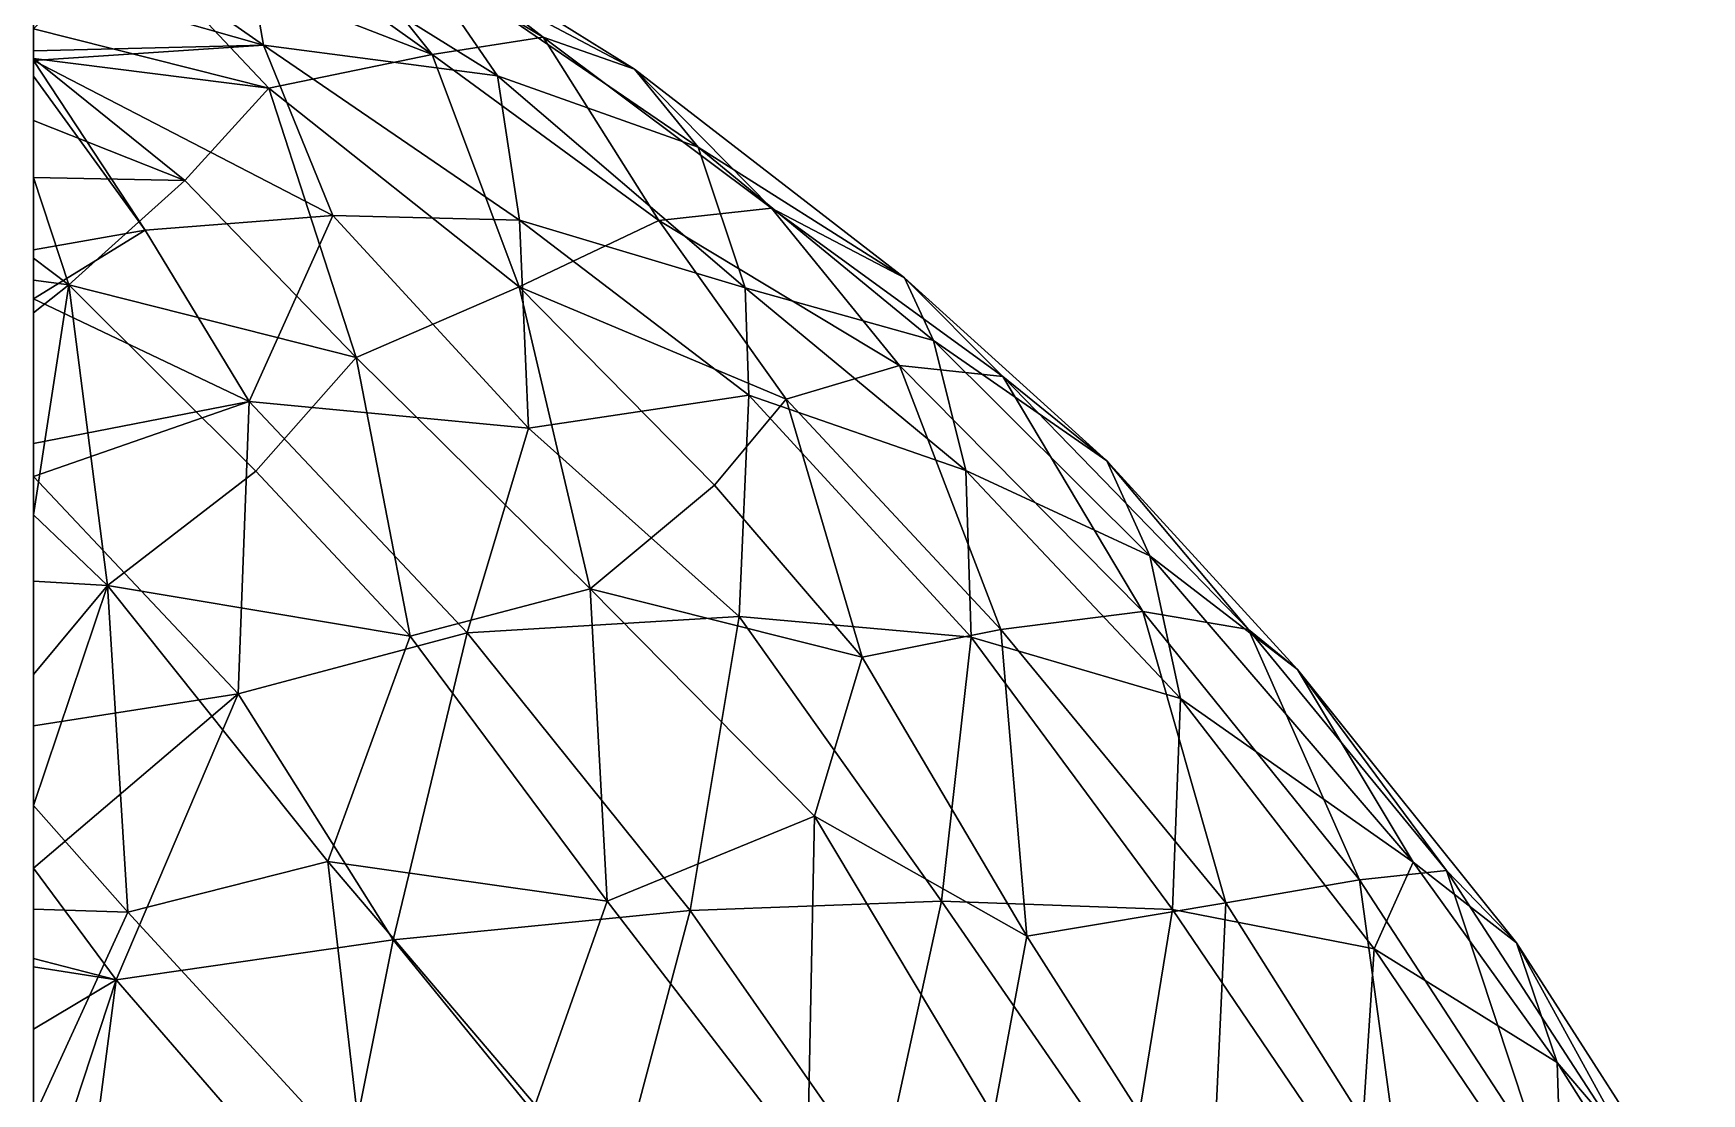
# Model space of a CAD drawing. Extents: x 373697 to 374058, y 6959904 to 6960301.
# Drawn here: x 373696.93 to 373723.36, y 6960097.82 to 6960114.61 of the extents above; entities that cross this region are included whole.
import ezdxf

# ---------------------------------------------------------------- set-up
doc = ezdxf.new("R2010")
doc.units = 0
doc.layers.add('Bht_Fk', color=7, linetype='CONTINUOUS')

msp = doc.modelspace()

# ---------------------------------------------------------------- linework, layer by layer
at = {"layer": 'Bht_Fk'}
for points in [[(373699.855, 6960116.693, 105.349), (373701.207, 6960116.826, 104.514), (373703.245, 6960114.272, 107.039)], [(373705.004, 6960114.548, 105.921), (373703.245, 6960114.272, 107.039), (373701.207, 6960116.826, 104.514)], [(373701.207, 6960116.826, 104.514), (373702.411, 6960116.562, 103.531), (373705.004, 6960114.548, 105.921)], [(373697.248, 6960116.744, 97.306), (373696.927, 6960115.46, 96.106), (373700.573, 6960114.424, 97.838)], [(373700.217, 6960116.468, 99.515), (373697.248, 6960116.744, 97.306), (373700.573, 6960114.424, 97.838)], [(373699.855, 6960116.693, 105.349), (373703.245, 6960114.272, 107.039), (373698.377, 6960116.163, 106.021)], [(373702.411, 6960116.562, 103.531), (373706.45, 6960114.04, 104.67), (373705.004, 6960114.548, 105.921)], [(373702.926, 6960115.907, 101.961), (373706.45, 6960114.04, 104.67), (373702.411, 6960116.562, 103.531)], [(373704.281, 6960113.938, 100.608), (373700.217, 6960116.468, 99.515), (373700.573, 6960114.424, 97.838)], [(373704.281, 6960113.938, 100.608), (373702.926, 6960115.907, 101.961), (373700.217, 6960116.468, 99.515)], [(373700.659, 6960113.743, 107.669), (373696.927, 6960114.681, 106.922), (373698.377, 6960116.163, 106.021)], [(373696.927, 6960115.363, 106.482), (373696.927, 6960099.826, 89.55), (373696.927, 6960116.028, 106.01)], [(373696.927, 6960116.028, 106.01), (373696.927, 6960099.955, 89.583), (373696.927, 6960101.387, 89.976)], [(373696.927, 6960099.826, 89.55), (373696.927, 6960099.955, 89.583), (373696.927, 6960116.028, 106.01)], [(373696.927, 6960116.028, 106.01), (373696.927, 6960101.387, 89.976), (373696.927, 6960103.643, 90.644)], [(373696.927, 6960113.933, 94.999), (373696.927, 6960116.028, 106.01), (373696.927, 6960111.181, 93.515)], [(373696.927, 6960108.111, 92.184), (373696.927, 6960116.028, 106.01), (373696.927, 6960107.591, 91.985)], [(373696.927, 6960107.591, 91.985), (373696.927, 6960116.028, 106.01), (373696.927, 6960103.643, 90.644)], [(373696.927, 6960111.181, 93.515), (373696.927, 6960116.028, 106.01), (373696.927, 6960110.405, 93.157)], [(373696.927, 6960110.405, 93.157), (373696.927, 6960116.028, 106.01), (373696.927, 6960108.111, 92.184)], [(373696.927, 6960115.46, 96.106), (373696.927, 6960116.028, 106.01), (373696.927, 6960114.331, 95.246)], [(373696.927, 6960114.331, 95.246), (373696.927, 6960116.028, 106.01), (373696.927, 6960113.933, 94.999)], [(373703.245, 6960114.272, 107.039), (373700.659, 6960113.743, 107.669), (373698.377, 6960116.163, 106.021)], [(373702.926, 6960115.907, 101.961), (373707.462, 6960112.804, 103.191), (373706.45, 6960114.04, 104.67)], [(373707.462, 6960112.804, 103.191), (373702.926, 6960115.907, 101.961), (373704.281, 6960113.938, 100.608)], [(373696.927, 6960115.46, 96.106), (373696.927, 6960114.331, 95.246), (373700.573, 6960114.424, 97.838)], [(373696.927, 6960113.227, 107.616), (373696.927, 6960115.363, 106.482), (373696.927, 6960114.681, 106.922)], [(373696.927, 6960113.227, 107.616), (373696.927, 6960099.826, 89.55), (373696.927, 6960115.363, 106.482)], [(373696.927, 6960114.21, 107.182), (373696.927, 6960113.227, 107.616), (373696.927, 6960114.681, 106.922)], [(373696.927, 6960114.21, 107.182), (373696.927, 6960114.681, 106.922), (373700.659, 6960113.743, 107.669)], [(373696.927, 6960114.331, 95.246), (373696.927, 6960114.177, 95.144), (373700.573, 6960114.424, 97.838)], [(373696.927, 6960114.177, 95.144), (373701.674, 6960111.723, 96.809), (373700.573, 6960114.424, 97.838)], [(373704.627, 6960111.649, 98.958), (373704.281, 6960113.938, 100.608), (373700.573, 6960114.424, 97.838)], [(373701.674, 6960111.723, 96.809), (373704.627, 6960111.649, 98.958), (373700.573, 6960114.424, 97.838)], [(373703.245, 6960114.272, 107.039), (373705.004, 6960114.548, 105.921), (373706.839, 6960111.647, 108.349)], [(373705.004, 6960114.548, 105.921), (373708.621, 6960111.842, 107.261), (373706.839, 6960111.647, 108.349)], [(373705.004, 6960114.548, 105.921), (373706.45, 6960114.04, 104.67), (373708.621, 6960111.842, 107.261)], [(373696.927, 6960114.331, 95.246), (373696.927, 6960113.933, 94.999), (373696.927, 6960114.177, 95.144)], [(373696.927, 6960113.227, 107.616), (373696.927, 6960114.21, 107.182), (373699.326, 6960112.276, 108.396)], [(373699.326, 6960112.276, 108.396), (373696.927, 6960114.21, 107.182), (373700.659, 6960113.743, 107.669)], [(373696.927, 6960113.933, 94.999), (373698.701, 6960111.491, 94.72), (373696.927, 6960114.177, 95.144)], [(373698.701, 6960111.491, 94.72), (373701.674, 6960111.723, 96.809), (373696.927, 6960114.177, 95.144)], [(373700.659, 6960113.743, 107.669), (373703.245, 6960114.272, 107.039), (373704.624, 6960110.593, 109.292)], [(373703.245, 6960114.272, 107.039), (373706.839, 6960111.647, 108.349), (373704.624, 6960110.593, 109.292)], [(373698.701, 6960111.491, 94.72), (373696.927, 6960113.933, 94.999), (373696.927, 6960111.181, 93.515)], [(373708.206, 6960110.581, 101.404), (373704.281, 6960113.938, 100.608), (373704.627, 6960111.649, 98.958)], [(373708.206, 6960110.581, 101.404), (373707.462, 6960112.804, 103.191), (373704.281, 6960113.938, 100.608)], [(373706.45, 6960114.04, 104.67), (373710.731, 6960110.737, 105.982), (373708.621, 6960111.842, 107.261)], [(373707.462, 6960112.804, 103.191), (373710.731, 6960110.737, 105.982), (373706.45, 6960114.04, 104.67)], [(373699.326, 6960112.276, 108.396), (373700.659, 6960113.743, 107.669), (373702.043, 6960109.475, 109.742)], [(373704.624, 6960110.593, 109.292), (373702.043, 6960109.475, 109.742), (373700.659, 6960113.743, 107.669)], [(373696.927, 6960113.227, 107.616), (373696.927, 6960087.119, 107.616), (373696.927, 6960099.826, 89.55)], [(373696.927, 6960087.119, 107.616), (373696.927, 6960113.227, 107.616), (373696.927, 6960112.324, 108.015)], [(373696.927, 6960112.324, 108.015), (373696.927, 6960113.227, 107.616), (373699.326, 6960112.276, 108.396)], [(373711.188, 6960109.746, 104.171), (373707.462, 6960112.804, 103.191), (373708.206, 6960110.581, 101.404)], [(373710.731, 6960110.737, 105.982), (373707.462, 6960112.804, 103.191), (373711.188, 6960109.746, 104.171)], [(373696.927, 6960106.984, 109.85), (373696.927, 6960112.324, 108.015), (373696.927, 6960110.184, 108.899)], [(373696.927, 6960110.184, 108.899), (373696.927, 6960112.324, 108.015), (373696.927, 6960110.701, 108.715)], [(373696.927, 6960106.984, 109.85), (373696.927, 6960087.119, 107.616), (373696.927, 6960112.324, 108.015)], [(373696.927, 6960110.701, 108.715), (373696.927, 6960112.324, 108.015), (373696.927, 6960111.046, 108.592)], [(373696.927, 6960111.046, 108.592), (373696.927, 6960112.324, 108.015), (373697.488, 6960110.625, 108.849)], [(373697.488, 6960110.625, 108.849), (373696.927, 6960112.324, 108.015), (373699.326, 6960112.276, 108.396)], [(373699.326, 6960112.276, 108.396), (373702.043, 6960109.475, 109.742), (373697.488, 6960110.625, 108.849)], [(373708.621, 6960111.842, 107.261), (373710.648, 6960109.348, 108.854), (373706.839, 6960111.647, 108.349)], [(373708.621, 6960111.842, 107.261), (373712.286, 6960109.174, 107.584), (373710.648, 6960109.348, 108.854)], [(373710.731, 6960110.737, 105.982), (373712.286, 6960109.174, 107.584), (373708.621, 6960111.842, 107.261)], [(373701.674, 6960111.723, 96.809), (373698.701, 6960111.491, 94.72), (373700.344, 6960108.776, 94.449)], [(373704.769, 6960108.354, 97.162), (373701.674, 6960111.723, 96.809), (373700.344, 6960108.776, 94.449)], [(373704.627, 6960111.649, 98.958), (373701.674, 6960111.723, 96.809), (373704.769, 6960108.354, 97.162)], [(373706.839, 6960111.647, 108.349), (373708.852, 6960108.814, 109.777), (373704.624, 6960110.593, 109.292)], [(373704.627, 6960111.649, 98.958), (373708.261, 6960108.88, 100.156), (373708.206, 6960110.581, 101.404)], [(373704.627, 6960111.649, 98.958), (373704.769, 6960108.354, 97.162), (373708.261, 6960108.88, 100.156)], [(373706.839, 6960111.647, 108.349), (373710.648, 6960109.348, 108.854), (373708.852, 6960108.814, 109.777)], [(373696.927, 6960111.181, 93.515), (373696.927, 6960110.405, 93.157), (373698.701, 6960111.491, 94.72)], [(373700.344, 6960108.776, 94.449), (373698.701, 6960111.491, 94.72), (373696.927, 6960110.405, 93.157)], [(373696.927, 6960110.701, 108.715), (373696.927, 6960111.046, 108.592), (373697.488, 6960110.625, 108.849)], [(373713.934, 6960107.839, 106.601), (373710.731, 6960110.737, 105.982), (373711.188, 6960109.746, 104.171)], [(373712.286, 6960109.174, 107.584), (373710.731, 6960110.737, 105.982), (373713.934, 6960107.839, 106.601)], [(373696.927, 6960110.184, 108.899), (373696.927, 6960110.701, 108.715), (373697.488, 6960110.625, 108.849)], [(373696.927, 6960106.984, 109.85), (373696.927, 6960110.184, 108.899), (373697.488, 6960110.625, 108.849)], [(373696.927, 6960106.984, 109.85), (373697.488, 6960110.625, 108.849), (373698.102, 6960105.862, 110.351)], [(373700.452, 6960107.673, 110.204), (373698.102, 6960105.862, 110.351), (373697.488, 6960110.625, 108.849)], [(373702.043, 6960109.475, 109.742), (373700.452, 6960107.673, 110.204), (373697.488, 6960110.625, 108.849)], [(373702.043, 6960109.475, 109.742), (373704.624, 6960110.593, 109.292), (373705.751, 6960105.811, 111.153)], [(373704.624, 6960110.593, 109.292), (373707.716, 6960107.452, 110.581), (373705.751, 6960105.811, 111.153)], [(373704.624, 6960110.593, 109.292), (373708.852, 6960108.814, 109.777), (373707.716, 6960107.452, 110.581)], [(373708.206, 6960110.581, 101.404), (373708.261, 6960108.88, 100.156), (373711.702, 6960107.684, 102.572)], [(373711.188, 6960109.746, 104.171), (373708.206, 6960110.581, 101.404), (373711.702, 6960107.684, 102.572)], [(373696.927, 6960108.111, 92.184), (373700.344, 6960108.776, 94.449), (373696.927, 6960110.405, 93.157)], [(373714.614, 6960106.334, 105.06), (373711.188, 6960109.746, 104.171), (373711.702, 6960107.684, 102.572)], [(373713.934, 6960107.839, 106.601), (373711.188, 6960109.746, 104.171), (373714.614, 6960106.334, 105.06)], [(373700.452, 6960107.673, 110.204), (373702.043, 6960109.475, 109.742), (373702.898, 6960105.063, 111.174)], [(373702.898, 6960105.063, 111.174), (373702.043, 6960109.475, 109.742), (373705.751, 6960105.811, 111.153)], [(373708.852, 6960108.814, 109.777), (373710.648, 6960109.348, 108.854), (373712.257, 6960105.167, 111.003)], [(373714.505, 6960105.45, 110.099), (373712.257, 6960105.167, 111.003), (373710.648, 6960109.348, 108.854)], [(373714.505, 6960105.45, 110.099), (373710.648, 6960109.348, 108.854), (373712.286, 6960109.174, 107.584)], [(373716.18, 6960105.168, 108.896), (373712.286, 6960109.174, 107.584), (373713.934, 6960107.839, 106.601)], [(373712.286, 6960109.174, 107.584), (373716.18, 6960105.168, 108.896), (373714.505, 6960105.45, 110.099)], [(373708.261, 6960108.88, 100.156), (373704.769, 6960108.354, 97.162), (373708.111, 6960105.374, 98.153)], [(373708.261, 6960108.88, 100.156), (373708.111, 6960105.374, 98.153), (373711.783, 6960105.044, 100.884)], [(373711.702, 6960107.684, 102.572), (373708.261, 6960108.88, 100.156), (373711.783, 6960105.044, 100.884)], [(373696.927, 6960108.111, 92.184), (373696.927, 6960107.591, 91.985), (373700.344, 6960108.776, 94.449)], [(373700.171, 6960104.15, 92.584), (373700.344, 6960108.776, 94.449), (373696.927, 6960107.591, 91.985)], [(373700.344, 6960108.776, 94.449), (373700.171, 6960104.15, 92.584), (373703.799, 6960105.114, 95.103)], [(373704.769, 6960108.354, 97.162), (373700.344, 6960108.776, 94.449), (373703.799, 6960105.114, 95.103)], [(373707.716, 6960107.452, 110.581), (373708.852, 6960108.814, 109.777), (373710.06, 6960104.731, 111.447)], [(373708.852, 6960108.814, 109.777), (373712.257, 6960105.167, 111.003), (373710.06, 6960104.731, 111.447)], [(373704.769, 6960108.354, 97.162), (373703.799, 6960105.114, 95.103), (373708.111, 6960105.374, 98.153)], [(373716.956, 6960104.535, 107.101), (373713.934, 6960107.839, 106.601), (373714.614, 6960106.334, 105.06)], [(373716.18, 6960105.168, 108.896), (373713.934, 6960107.839, 106.601), (373716.956, 6960104.535, 107.101)], [(373700.171, 6960104.15, 92.584), (373696.927, 6960107.591, 91.985), (373696.927, 6960103.643, 90.644)], [(373698.102, 6960105.862, 110.351), (373700.452, 6960107.673, 110.204), (373702.898, 6960105.063, 111.174)], [(373715.1, 6960104.076, 103.51), (373711.702, 6960107.684, 102.572), (373711.783, 6960105.044, 100.884)], [(373711.702, 6960107.684, 102.572), (373715.1, 6960104.076, 103.51), (373714.614, 6960106.334, 105.06)], [(373707.716, 6960107.452, 110.581), (373710.06, 6960104.731, 111.447), (373705.751, 6960105.811, 111.153)], [(373696.927, 6960087.119, 107.616), (373696.927, 6960106.984, 109.85), (373696.927, 6960105.93, 110.104)], [(373696.927, 6960105.93, 110.104), (373696.927, 6960106.984, 109.85), (373698.102, 6960105.862, 110.351)], [(373714.614, 6960106.334, 105.06), (373715.1, 6960104.076, 103.51), (373718.787, 6960101.479, 106.13)], [(373716.956, 6960104.535, 107.101), (373714.614, 6960106.334, 105.06), (373718.787, 6960101.479, 106.13)], [(373696.927, 6960087.119, 107.616), (373696.927, 6960105.93, 110.104), (373696.927, 6960104.452, 110.449)], [(373696.927, 6960104.452, 110.449), (373696.927, 6960105.93, 110.104), (373698.102, 6960105.862, 110.351)], [(373696.927, 6960102.38, 110.86), (373696.927, 6960104.452, 110.449), (373698.102, 6960105.862, 110.351)], [(373698.102, 6960105.862, 110.351), (373698.425, 6960100.688, 111.426), (373696.927, 6960102.38, 110.86)], [(373698.102, 6960105.862, 110.351), (373702.898, 6960105.063, 111.174), (373701.594, 6960101.493, 111.77)], [(373698.425, 6960100.688, 111.426), (373698.102, 6960105.862, 110.351), (373701.594, 6960101.493, 111.77)], [(373705.751, 6960105.811, 111.153), (373706.019, 6960100.865, 112.351), (373702.898, 6960105.063, 111.174)], [(373705.751, 6960105.811, 111.153), (373709.303, 6960102.208, 112.203), (373706.019, 6960100.865, 112.351)], [(373705.751, 6960105.811, 111.153), (373710.06, 6960104.731, 111.447), (373709.303, 6960102.208, 112.203)], [(373714.505, 6960105.45, 110.099), (373715.818, 6960100.838, 111.99), (373712.257, 6960105.167, 111.003)], [(373717.936, 6960101.199, 111.086), (373715.818, 6960100.838, 111.99), (373714.505, 6960105.45, 110.099)], [(373716.18, 6960105.168, 108.896), (373717.936, 6960101.199, 111.086), (373714.505, 6960105.45, 110.099)], [(373708.111, 6960105.374, 98.153), (373703.799, 6960105.114, 95.103), (373707.331, 6960100.716, 95.832)], [(373711.314, 6960100.866, 98.62), (373708.111, 6960105.374, 98.153), (373707.331, 6960100.716, 95.832)], [(373711.783, 6960105.044, 100.884), (373708.111, 6960105.374, 98.153), (373711.314, 6960100.866, 98.62)], [(373716.18, 6960105.168, 108.896), (373716.956, 6960104.535, 107.101), (373719.314, 6960101.349, 109.607)], [(373716.18, 6960105.168, 108.896), (373719.314, 6960101.349, 109.607), (373717.936, 6960101.199, 111.086)], [(373703.799, 6960105.114, 95.103), (373700.171, 6960104.15, 92.584), (373702.625, 6960100.253, 92.797)], [(373702.898, 6960105.063, 111.174), (373706.019, 6960100.865, 112.351), (373701.594, 6960101.493, 111.77)], [(373703.799, 6960105.114, 95.103), (373702.625, 6960100.253, 92.797), (373707.331, 6960100.716, 95.832)], [(373710.06, 6960104.731, 111.447), (373712.257, 6960105.167, 111.003), (373712.669, 6960100.31, 112.556)], [(373711.783, 6960105.044, 100.884), (373711.314, 6960100.866, 98.62), (373714.975, 6960100.729, 101.432)], [(373711.783, 6960105.044, 100.884), (373714.975, 6960100.729, 101.432), (373715.1, 6960104.076, 103.51)], [(373712.257, 6960105.167, 111.003), (373715.818, 6960100.838, 111.99), (373712.669, 6960100.31, 112.556)], [(373710.06, 6960104.731, 111.447), (373712.669, 6960100.31, 112.556), (373709.303, 6960102.208, 112.203)], [(373696.927, 6960087.119, 107.616), (373696.927, 6960104.452, 110.449), (373696.927, 6960102.38, 110.86)], [(373720.423, 6960100.202, 108.356), (373716.956, 6960104.535, 107.101), (373718.787, 6960101.479, 106.13)], [(373716.956, 6960104.535, 107.101), (373720.423, 6960100.202, 108.356), (373719.314, 6960101.349, 109.607)], [(373696.927, 6960103.643, 90.644), (373696.927, 6960101.387, 89.976), (373700.171, 6960104.15, 92.584)], [(373696.927, 6960101.387, 89.976), (373698.241, 6960099.619, 90.178), (373700.171, 6960104.15, 92.584)], [(373700.171, 6960104.15, 92.584), (373698.241, 6960099.619, 90.178), (373702.625, 6960100.253, 92.797)], [(373718.168, 6960100.109, 104.174), (373715.1, 6960104.076, 103.51), (373714.975, 6960100.729, 101.432)], [(373718.787, 6960101.479, 106.13), (373715.1, 6960104.076, 103.51), (373718.168, 6960100.109, 104.174)], [(373696.927, 6960100.738, 111.118), (373696.927, 6960087.119, 107.616), (373696.927, 6960102.38, 110.86)], [(373696.927, 6960100.738, 111.118), (373696.927, 6960102.38, 110.86), (373698.425, 6960100.688, 111.426)], [(373706.019, 6960100.865, 112.351), (373709.303, 6960102.208, 112.203), (373709.192, 6960096.735, 113.19)], [(373712.14, 6960097.467, 113.148), (373709.192, 6960096.735, 113.19), (373709.303, 6960102.208, 112.203)], [(373712.669, 6960100.31, 112.556), (373712.14, 6960097.467, 113.148), (373709.303, 6960102.208, 112.203)], [(373702.158, 6960096.628, 112.551), (373698.425, 6960100.688, 111.426), (373701.594, 6960101.493, 111.77)], [(373701.594, 6960101.493, 111.77), (373706.019, 6960100.865, 112.351), (373704.877, 6960097.639, 112.756)], [(373701.594, 6960101.493, 111.77), (373704.877, 6960097.639, 112.756), (373702.158, 6960096.628, 112.551)], [(373718.787, 6960101.479, 106.13), (373718.168, 6960100.109, 104.174), (373721.069, 6960098.309, 106.699)], [(373720.423, 6960100.202, 108.356), (373718.787, 6960101.479, 106.13), (373721.069, 6960098.309, 106.699)], [(373696.927, 6960099.955, 89.583), (373698.241, 6960099.619, 90.178), (373696.927, 6960101.387, 89.976)], [(373719.314, 6960101.349, 109.607), (373720.836, 6960096.756, 111.815), (373717.936, 6960101.199, 111.086)], [(373719.314, 6960101.349, 109.607), (373720.423, 6960100.202, 108.356), (373722.422, 6960096.571, 110.57)], [(373720.836, 6960096.756, 111.815), (373719.314, 6960101.349, 109.607), (373722.422, 6960096.571, 110.57)], [(373718.588, 6960096.453, 112.715), (373715.818, 6960100.838, 111.99), (373717.936, 6960101.199, 111.086)], [(373717.936, 6960101.199, 111.086), (373720.836, 6960096.756, 111.815), (373718.588, 6960096.453, 112.715)], [(373696.927, 6960087.119, 107.616), (373696.927, 6960100.738, 111.118), (373696.927, 6960097.424, 111.596)], [(373696.927, 6960097.424, 111.596), (373696.927, 6960100.738, 111.118), (373698.425, 6960100.688, 111.426)], [(373702.158, 6960096.628, 112.551), (373696.927, 6960097.424, 111.596), (373698.425, 6960100.688, 111.426)], [(373707.331, 6960100.716, 95.832), (373702.625, 6960100.253, 92.797), (373706.082, 6960096.012, 93.724)], [(373704.877, 6960097.639, 112.756), (373706.019, 6960100.865, 112.351), (373709.192, 6960096.735, 113.19)], [(373710.345, 6960096.408, 96.515), (373707.331, 6960100.716, 95.832), (373706.082, 6960096.012, 93.724)], [(373711.314, 6960100.866, 98.62), (373707.331, 6960100.716, 95.832), (373710.345, 6960096.408, 96.515)], [(373711.314, 6960100.866, 98.62), (373710.345, 6960096.408, 96.515), (373714.295, 6960096.547, 99.296)], [(373714.975, 6960100.729, 101.432), (373711.314, 6960100.866, 98.62), (373714.295, 6960096.547, 99.296)], [(373715.818, 6960100.838, 111.99), (373715.583, 6960095.735, 113.274), (373712.669, 6960100.31, 112.556)], [(373717.926, 6960096.376, 102.103), (373714.975, 6960100.729, 101.432), (373714.295, 6960096.547, 99.296)], [(373718.168, 6960100.109, 104.174), (373714.975, 6960100.729, 101.432), (373717.926, 6960096.376, 102.103)], [(373715.818, 6960100.838, 111.99), (373718.588, 6960096.453, 112.715), (373715.583, 6960095.735, 113.274)], [(373701.703, 6960095.622, 91.098), (373702.625, 6960100.253, 92.797), (373698.241, 6960099.619, 90.178)], [(373702.625, 6960100.253, 92.797), (373701.703, 6960095.622, 91.098), (373706.082, 6960096.012, 93.724)], [(373715.583, 6960095.735, 113.274), (373712.14, 6960097.467, 113.148), (373712.669, 6960100.31, 112.556)], [(373722.422, 6960096.571, 110.57), (373720.423, 6960100.202, 108.356), (373723.357, 6960095.63, 109.096)], [(373720.423, 6960100.202, 108.356), (373721.069, 6960098.309, 106.699), (373723.357, 6960095.63, 109.096)], [(373698.241, 6960099.619, 90.178), (373696.927, 6960099.955, 89.583), (373696.927, 6960099.826, 89.55)], [(373718.168, 6960100.109, 104.174), (373717.926, 6960096.376, 102.103), (373721.152, 6960095.692, 104.933)], [(373721.069, 6960098.309, 106.699), (373718.168, 6960100.109, 104.174), (373721.152, 6960095.692, 104.933)], [(373696.927, 6960087.119, 107.616), (373696.927, 6960098.835, 89.295), (373696.927, 6960099.826, 89.55)], [(373696.927, 6960098.835, 89.295), (373698.241, 6960099.619, 90.178), (373696.927, 6960099.826, 89.55)], [(373698.241, 6960099.619, 90.178), (373696.927, 6960098.835, 89.295), (373696.927, 6960095.636, 88.555)], [(373698.241, 6960099.619, 90.178), (373696.927, 6960095.636, 88.555), (373697.59, 6960094.643, 88.68)], [(373697.59, 6960094.643, 88.68), (373701.703, 6960095.622, 91.098), (373698.241, 6960099.619, 90.178)], [(373696.927, 6960087.119, 107.616), (373696.927, 6960095.636, 88.555), (373696.927, 6960098.835, 89.295)], [(373722.56, 6960095.956, 107.064), (373721.069, 6960098.309, 106.699), (373721.152, 6960095.692, 104.933)], [(373723.357, 6960095.63, 109.096), (373721.069, 6960098.309, 106.699), (373722.56, 6960095.956, 107.064)]]:
    msp.add_3dface(points, dxfattribs=at)

doc.saveas('drawing.dxf')
